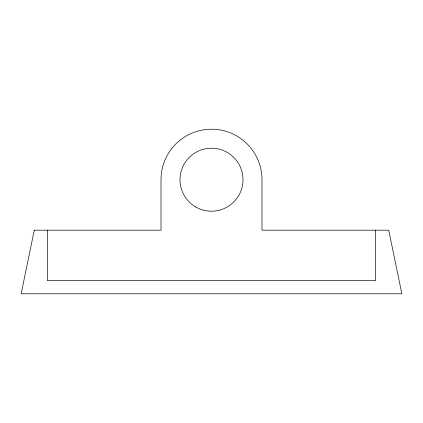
<?xml version="1.0" encoding="UTF-8"?>
<svg xmlns="http://www.w3.org/2000/svg" width="423" height="423" viewBox="0 0 423 423"><rect width="100%" height="100%" fill="white"/><g stroke="black" fill="none" stroke-linecap="round" stroke-linejoin="round"><path stroke-width="0.63" d="M375.592 230.181L375.592 280.671L47.408 280.671L47.408 230.181M34.279 230.181L21.15 293.8L401.85 293.8L388.721 230.181L261.99 230.181L261.99 179.69A50.49 50.49 0 0 0 211.5 129.2A50.49 50.49 0 0 0 161.01 179.69L161.01 230.181L34.279 230.181M195.749 206.974A31.508 31.508 0 0 0 243.008 179.69A31.508 31.508 0 0 0 195.749 152.407A31.508 31.508 0 0 0 195.749 206.974"/></g></svg>
